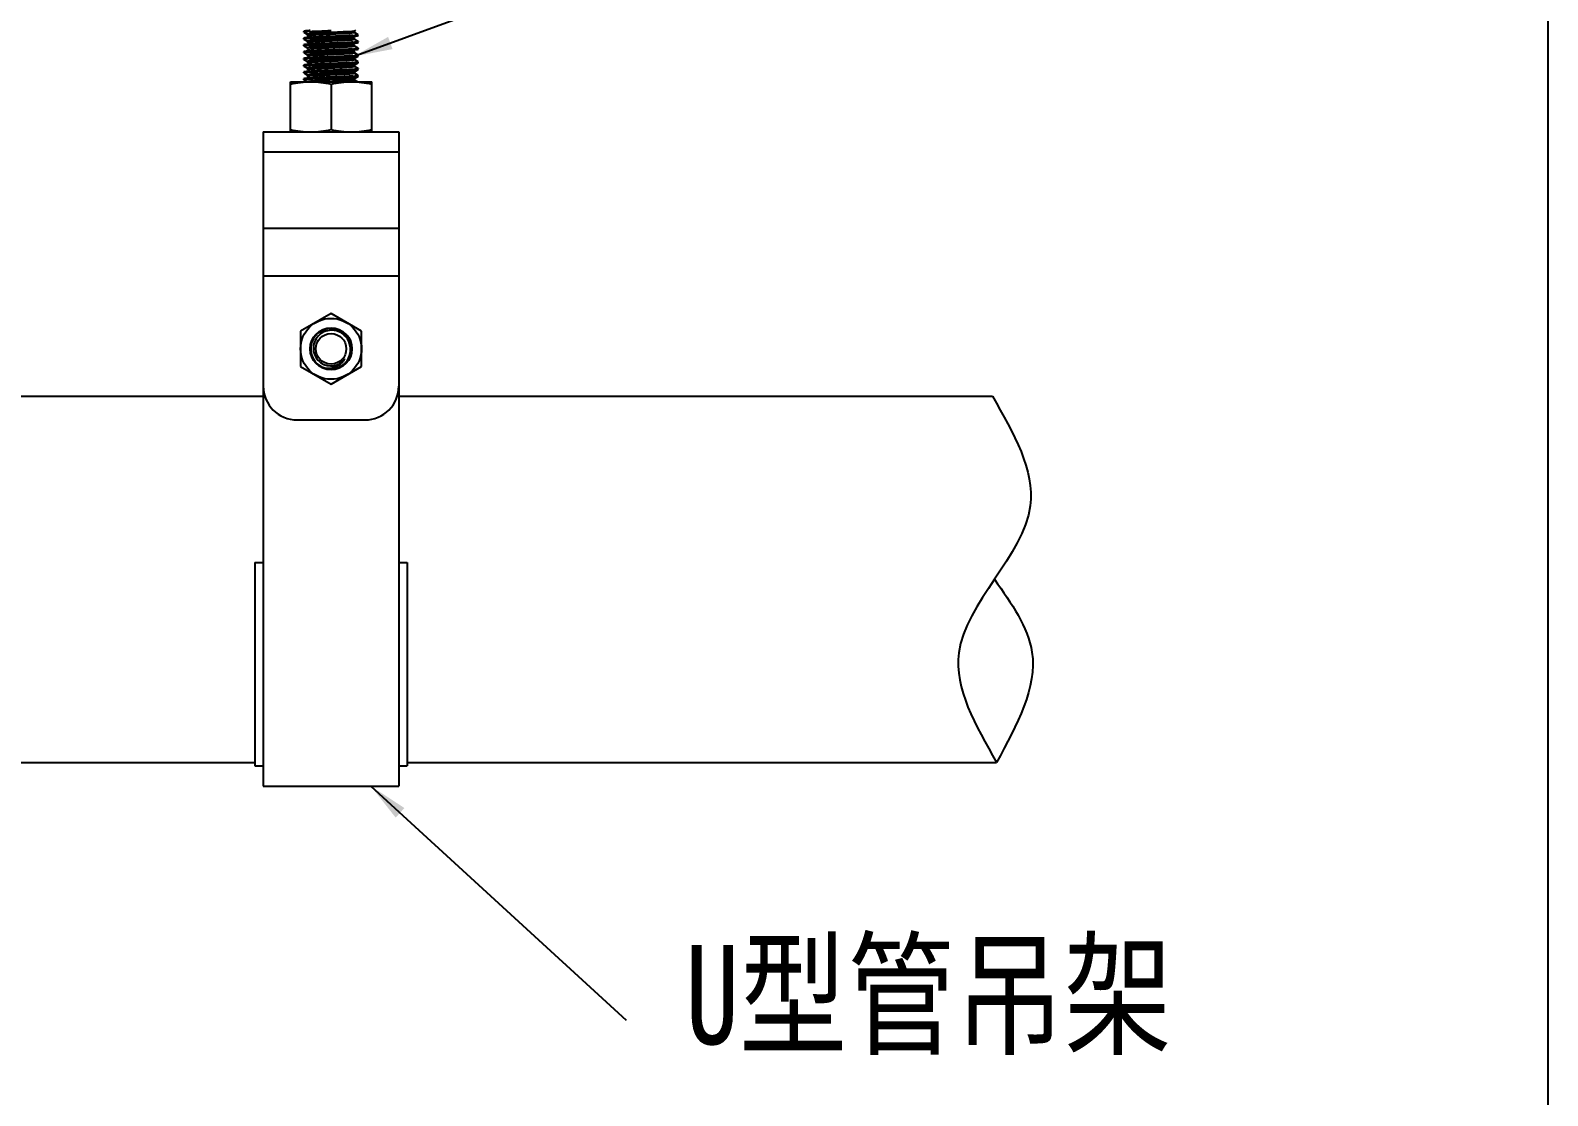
# Model space of a CAD drawing. Extents: x 1680110 to 4798266, y 269661 to 1249705.
# Drawn here: x 2403481 to 2407318, y 644627 to 647321 of the extents above; entities that cross this region are included whole.
import ezdxf

# ---------------------------------------------------------------- set-up
doc = ezdxf.new("R2010")
doc.units = 0
doc.header["$LTSCALE"] = 1000
doc.header["$MEASUREMENT"] = 0
doc.layers.add('DIM_SYMB', color=3, linetype='Continuous')
doc.styles.get("Standard").update_dxf_attribs({"font": 'gbenor.shx', "bigfont": 'gbcbig.shx'})
doc.dimstyles.get("Standard").update_dxf_attribs({"dimscale": 100, "dimtxt": 3.5, "dimasz": 1, "dimexe": 2.5, "dimexo": 3, "dimgap": 1.5, "dimtad": 1, "dimdec": 0, "dimzin": 0, "dimdsep": 46, "dimtxsty": 'Standard', "dimblk": 'ARCHTICK', "dimcen": 0.09, "dimadec": 0, "dimazin": 0, "dimtfac": 1, "dimtdec": 0, "dimtix": 1, "dimtmove": 2, "dimatfit": 3, "dimfxl": 1, "dimtolj": 1, "dimtzin": 0, "dimarcsym": 0})

# ---------------------------------------------------------------- blocks, each defined once
blk = doc.blocks.new('gfhhrryyfd')
at = {"linetype": 'Continuous'}
for p, q in [((3692966.6, -1760125.5), (3692966.4, -1760125.6)), ((3692966.4, -1760127.8), (3692966.4, -1760125.6)), ((3692966.6, -1760128), (3692966.4, -1760127.8)), ((3692966.6, -1760128), (3692975.9, -1760133.4)), ((3693094.1, -1760124.8), (3693097.7, -1760122.7)), ((3693094.3, -1760128.9), (3693094.3, -1760124.6)), ((3692966.6, -1760142.6), (3692966.4, -1760142.8)), ((3692966.4, -1760144.9), (3692966.4, -1760142.8)), ((3692966.6, -1760145.1), (3692966.4, -1760144.9)), ((3692966.6, -1760159.7), (3692966.4, -1760159.9)), ((3692966.4, -1760162.1), (3692966.4, -1760159.9)), ((3692966.6, -1760162.3), (3692966.4, -1760162.1)), ((3692966.6, -1760145.1), (3692975.9, -1760150.5)), ((3692966.6, -1760162.3), (3692975.9, -1760167.7)), ((3692975.7, -1760133.1), (3692975.7, -1760137.4)), ((3692975.7, -1760150.3), (3692975.7, -1760154.6)), ((3693093.3, -1760146.5), (3693092.8, -1760146.6)), ((3693093.5, -1760163.6), (3693092.9, -1760163.8)), ((3693103.4, -1760134), (3693094.1, -1760128.6)), ((3693103.4, -1760151.2), (3693094.1, -1760145.8)), ((3693103.4, -1760168.3), (3693094.1, -1760162.9)), ((3693094.3, -1760146), (3693094.3, -1760141.7)), ((3693094.3, -1760163.2), (3693094.3, -1760158.9)), ((3693103.4, -1760134), (3693103.6, -1760134.2)), ((3693103.4, -1760136.5), (3693103.6, -1760136.4)), ((3693103.4, -1760151.2), (3693103.6, -1760151.4)), ((3693103.4, -1760153.7), (3693103.6, -1760153.5)), ((3693103.6, -1760136.4), (3693103.6, -1760134.2)), ((3693103.6, -1760153.5), (3693103.6, -1760151.4)), ((3692966.6, -1760176.9), (3692966.4, -1760177.1)), ((3692966.4, -1760179.2), (3692966.4, -1760177.1)), ((3692966.6, -1760179.4), (3692966.4, -1760179.2)), ((3692966.6, -1760194), (3692966.4, -1760194.2)), ((3692966.4, -1760196.4), (3692966.4, -1760194.2)), ((3692966.6, -1760196.6), (3692966.4, -1760196.4)), ((3692966.6, -1760179.4), (3692975.9, -1760184.8)), ((3692966.6, -1760196.6), (3692975.9, -1760201.9)), ((3692975.7, -1760167.4), (3692975.7, -1760171.7)), ((3692975.7, -1760184.6), (3692975.7, -1760188.9)), ((3692975.7, -1760201.7), (3692975.7, -1760206)), ((3693103.4, -1760185.5), (3693094.1, -1760180.1)), ((3693094.1, -1760193.4), (3693103.4, -1760188)), ((3693103.4, -1760202.6), (3693094.1, -1760197.2)), ((3693094.3, -1760180.3), (3693094.3, -1760176)), ((3693094.3, -1760197.4), (3693094.3, -1760193.2)), ((3693103.4, -1760168.3), (3693103.6, -1760168.5)), ((3693103.4, -1760170.8), (3693103.6, -1760170.7)), ((3693103.4, -1760185.5), (3693103.6, -1760185.7)), ((3693103.4, -1760188), (3693103.6, -1760187.8)), ((3693103.4, -1760202.6), (3693103.6, -1760202.8)), ((3693103.4, -1760205.1), (3693103.6, -1760204.9)), ((3693103.6, -1760170.7), (3693103.6, -1760168.5)), ((3693103.6, -1760187.8), (3693103.6, -1760185.7)), ((3693103.6, -1760204.9), (3693103.6, -1760202.8)), ((3692966.6, -1760211.2), (3692966.4, -1760211.4)), ((3692966.4, -1760213.5), (3692966.4, -1760211.4)), ((3692966.6, -1760213.7), (3692966.4, -1760213.5)), ((3692966.6, -1760228.3), (3692966.4, -1760228.5)), ((3692966.4, -1760230.7), (3692966.4, -1760228.5)), ((3692966.6, -1760230.8), (3692966.4, -1760230.7)), ((3692966.6, -1760213.7), (3692975.9, -1760219.1)), ((3692966.6, -1760230.8), (3692975.9, -1760236.2)), ((3692975.7, -1760218.9), (3692975.7, -1760223.2)), ((3692975.7, -1760236), (3692975.7, -1760240.3)), ((3693094.1, -1760210.5), (3693103.4, -1760205.1)), ((3693103.4, -1760219.8), (3693094.1, -1760214.4)), ((3693094.1, -1760227.7), (3693103.4, -1760222.3)), ((3693103.4, -1760236.9), (3693094.1, -1760231.5)), ((3693094.1, -1760244.8), (3693103.4, -1760239.4)), ((3693094.3, -1760214.6), (3693094.3, -1760210.3)), ((3693094.3, -1760231.7), (3693094.3, -1760227.4)), ((3693103.4, -1760219.8), (3693103.6, -1760219.9)), ((3693103.4, -1760222.3), (3693103.6, -1760222.1)), ((3693103.4, -1760236.9), (3693103.6, -1760237.1)), ((3693103.4, -1760239.4), (3693103.6, -1760239.2)), ((3693103.6, -1760222.1), (3693103.6, -1760219.9)), ((3693103.6, -1760239.2), (3693103.6, -1760237.1)), ((3692932.1, -1760253), (3693137.9, -1760253)), ((3692932.1, -1760379.9), (3692932.1, -1760253)), ((3692966.6, -1760245.5), (3692966.4, -1760245.7)), ((3692966.4, -1760247.8), (3692966.4, -1760245.7)), ((3692966.5, -1760247.9), (3692966.4, -1760247.8)), ((3692966.6, -1760248), (3692966.5, -1760247.9)), ((3692966.6, -1760248), (3692975.9, -1760253.4)), ((3693035, -1760258.8), (3693035, -1760374.1)), ((3693041.9, -1760252.8), (3693038.8, -1760253)), ((3693101.9, -1760253.1), (3693094.1, -1760248.7)), ((3693094.3, -1760248.9), (3693094.3, -1760244.6)), ((3693137.9, -1760379.9), (3693137.9, -1760253)), ((3692863.5, -1760379.9), (3693206.5, -1760379.9)), ((3692863.5, -1760379.9), (3692863.5, -1762034.4)), ((3693206.5, -1760379.9), (3693206.5, -1762034.4)), ((3692863.5, -1760430.1), (3693206.5, -1760430.1)), ((3692863.5, -1760623), (3693206.5, -1760623)), ((3692863.5, -1760744.2), (3693206.5, -1760744.2)), ((3693035, -1760839.4), (3692957.9, -1760884)), ((3693112.1, -1760884), (3693035, -1760839.4)), ((3692957.9, -1760884), (3692957.9, -1760973)), ((3693072.9, -1760892.1), (3693072.9, -1760892)), ((3693112.1, -1760973), (3693112.1, -1760884)), ((3693087.6, -1760929.5), (3693087.6, -1760929.5)), ((3693087.6, -1760929.5), (3693087.6, -1760929.5)), ((3693084.3, -1760945.5), (3693084.2, -1760945.6)), ((3692957.9, -1760973), (3693035, -1761017.6)), ((3693035, -1761017.6), (3693112.1, -1760973)), ((3692177.7, -1761048.5), (3692863.5, -1761048.5)), ((3693206.5, -1761048.5), (3694707.5, -1761048.5)), ((3692949.3, -1761108.5), (3693120.7, -1761108.5)), ((3692842.1, -1761468.6), (3692863.5, -1761468.6)), ((3692842.1, -1761468.6), (3692842.1, -1761982.9)), ((3693206.5, -1761468.6), (3693227.9, -1761468.6)), ((3693227.9, -1761468.6), (3693227.9, -1761982.9)), ((3692177.7, -1761974.4), (3692842.1, -1761974.4)), ((3692842.1, -1761982.9), (3692863.5, -1761982.9)), ((3693206.5, -1761982.9), (3693227.9, -1761982.9)), ((3693227.9, -1761974.4), (3694718.2, -1761974.4)), ((3692863.5, -1762034.4), (3693206.5, -1762034.4))]:
    blk.add_line(p, q, dxfattribs=at)
for radius in [77.1, 53, 38.6]:
    blk.add_circle((3693035, -1760928.5), radius, dxfattribs=at)
for centre, radius, start, end in [((3692999.1, -1760420.7), 295.3, 93.8255, 94.8061), ((3692999.1, -1760437.2), 294.6, 93.8313, 94.8079), ((3692999.4, -1760458.2), 298.4, 93.8001, 94.8043), ((3693070.3, -1759833.3), 303.3, 273.7687, 274.7934), ((3693070.4, -1759851.8), 302, 273.7798, 274.7941), ((3693090, -1760116.1), 13.7, 281.4976, 282.7913), ((3692990.4, -1760365.6), 188.4, 94.6795, 95.2422), ((3692998.3, -1760479.6), 285.6, 93.9107, 94.8136), ((3692994.9, -1760420.8), 243.8, 94.4921, 94.6937), ((3693070.3, -1759885.5), 302.5, 273.7757, 274.7933), ((3693070.4, -1759869.1), 301.8, 273.7814, 274.7938), ((3693071.5, -1759917.7), 287.4, 273.9022, 274.8051), ((3692998.7, -1760501.4), 290.2, 93.8693, 94.8111), ((3692999, -1760522.8), 294.5, 93.8324, 94.808), ((3693070.3, -1759919), 303.4, 273.7681, 274.7934), ((3693070.4, -1759937.5), 302, 273.7796, 274.7941), ((3692997.7, -1760522.9), 277.4, 93.9707, 94.8291), ((3693035, -1760928.5), 51.4, 289.2516, 285.8624), ((3693031.7, -1760924), 52.1, 37.5746, 37.804), ((3693035, -1760928.5), 52.6, 358.9347, 43.9347), ((3693035.1, -1760928.4), 52.4, 43.5298, 43.8601), ((3693032, -1760923.8), 51.8, 23.7868, 37.58), ((3693035.1, -1760928.4), 52.5, 42.2619, 43.5296), ((3693035.1, -1760927), 52.6, 339.7627, 355.681), ((3693035.2, -1760927), 52.5, 355.7063, 356.9019), ((3693035.1, -1760928.5), 52.5, 356.8796, 358.4789), ((3693035.2, -1760928.5), 52.4, 358.4793, 358.884), ((3693035.3, -1760927), 52.4, 356.9021, 357.2428), ((3693035.2, -1760928.3), 43.5, 225.5961, 226.2446), ((3693035.2, -1760928.3), 43.5, 226.2446, 228.0002), ((3693034, -1760927.4), 43.6, 228.6612, 231.1139), ((3693035.1, -1760928.4), 43.4, 227.9995, 230.7843), ((3693033.9, -1760927.5), 43.5, 231.1145, 231.9132), ((3693033.9, -1760927.5), 43.5, 231.9133, 232.2395), ((3693033.8, -1760927.6), 43.4, 232.2392, 233.5406), ((3693034.9, -1760928.6), 43.2, 230.7847, 232.8059), ((3693033.7, -1760927.7), 43.2, 233.5407, 234.432), ((3693033.7, -1760927.8), 43.1, 234.432, 235.3008), ((3693034.8, -1760928.8), 43, 232.8069, 233.4634), ((3693033.6, -1760927.9), 43, 235.3008, 236.124), ((3693034.8, -1760928.8), 42.9, 233.4634, 234.1215), ((3693035, -1760928.5), 43.3, 234.1217, 323.4602), ((3693031.2, -1760932.6), 44.3, 313.9118, 316.6738), ((3693031.5, -1760932.9), 43.8, 316.6606, 330.8247), ((3693034.9, -1760928.4), 43.4, 312.0918, 313.8774), ((3693034.8, -1760928.4), 43.5, 313.8772, 315.0442), ((3693034.8, -1760928.4), 43.5, 315.0437, 319.2498), ((3693035, -1760928.5), 43.3, 319.2512, 320.8333), ((3693035.1, -1760928.6), 43.2, 320.8338, 321.0993), ((3693035.1, -1760928.6), 43.2, 321.0993, 321.4855), ((3693035.2, -1760928.6), 43.1, 321.4854, 322.2771), ((3693035.3, -1760928.7), 42.9, 322.2769, 323.4597), ((3693035.9, -1760927.2), 51.7, 312.1087, 339.2138), ((3693035.6, -1760927.1), 52, 339.2792, 339.7106), ((3693033.6, -1760929.2), 51.2, 287.5508, 290.9671), ((3692949.3, -1761022.8), 85.7, 180, 270), ((3693120.7, -1761022.8), 85.7, 270, 0)]:
    blk.add_arc(centre, radius, start, end, dxfattribs=at)
for points, knots in [([(3692966.4, -1760127.8), (3692966.4, -1760127.5), (3692968, -1760127.3), (3692968.8, -1760127.1), (3692969.6, -1760127)], [0, 0, 0, 0, 0.27238, 1, 1, 1, 1]), ([(3692971.8, -1760124.6), (3692971.1, -1760124.6), (3692969.4, -1760124.9), (3692967.5, -1760124.9), (3692966.6, -1760125.5)], [0, 0, 0, 0, 0.375527, 1, 1, 1, 1]), ([(3692982.2, -1760123.8), (3692981.2, -1760123.8), (3692977.7, -1760124), (3692974.2, -1760124.3), (3692971.8, -1760124.6)], [0, 0, 0, 0, 0.294617, 1, 1, 1, 1]), ([(3693093.1, -1760125.1), (3693086.4, -1760126.6), (3693060.4, -1760127.1), (3693026.4, -1760129.1), (3692994.6, -1760131), (3692981.6, -1760131.6), (3692977.1, -1760132.5)], [0, 0, 0, 0, 0.176504, 0.667042, 0.88168, 1, 1, 1, 1]), ([(3692979.4, -1760126.1), (3692980.5, -1760126), (3692985.5, -1760125.7), (3692990.5, -1760125.4), (3692994.4, -1760125.2)], [0, 0, 0, 0, 0.219992, 1, 1, 1, 1]), ([(3692994.4, -1760125.2), (3692997.4, -1760125.1), (3693011, -1760124.5), (3693024.5, -1760123.9), (3693035, -1760123.5)], [0, 0, 0, 0, 0.227178, 1, 1, 1, 1]), ([(3693094.1, -1760124.8), (3693094, -1760124.9), (3693093.6, -1760125), (3693093.3, -1760125.1), (3693093.1, -1760125.1)], [0, 0, 0, 0, 0.401788, 1, 1, 1, 1]), ([(3692966.4, -1760144.9), (3692966.4, -1760144.6), (3692968, -1760144.4), (3692968.9, -1760144.2), (3692969.7, -1760144.1)], [0, 0, 0, 0, 0.271848, 1, 1, 1, 1]), ([(3692966.4, -1760162.1), (3692966.4, -1760161.8), (3692968.1, -1760161.6), (3692968.9, -1760161.3), (3692969.8, -1760161.2)], [0, 0, 0, 0, 0.2714, 1, 1, 1, 1]), ([(3692979.1, -1760141.1), (3692976.2, -1760141.3), (3692972.2, -1760141.9), (3692967.7, -1760142), (3692966.6, -1760142.6)], [0, 0, 0, 0, 0.690101, 1, 1, 1, 1]), ([(3692979.4, -1760158.2), (3692976.4, -1760158.4), (3692972.3, -1760159), (3692967.7, -1760159.1), (3692966.6, -1760159.7)], [0, 0, 0, 0, 0.690433, 1, 1, 1, 1]), ([(3692977.1, -1760132.5), (3692976.8, -1760132.6), (3692976.3, -1760132.7), (3692975.7, -1760133), (3692975.7, -1760133.1)], [0, 0, 0, 0, 0.704888, 1, 1, 1, 1]), ([(3692977.2, -1760149.7), (3692976.8, -1760149.8), (3692976.3, -1760149.9), (3692975.7, -1760150.1), (3692975.7, -1760150.3)], [0, 0, 0, 0, 0.705209, 1, 1, 1, 1]), ([(3692976.4, -1760137), (3692976.3, -1760137), (3692976.1, -1760137.1), (3692976, -1760137.2), (3692975.9, -1760137.2)], [0, 0, 0, 0, 0.569178, 1, 1, 1, 1]), ([(3692976.6, -1760154.1), (3692976.5, -1760154.1), (3692976.2, -1760154.2), (3692976, -1760154.3), (3692975.9, -1760154.4)], [0, 0, 0, 0, 0.582256, 1, 1, 1, 1]), ([(3693092.8, -1760129.5), (3693085.7, -1760130.9), (3693065.5, -1760131.4), (3693033.2, -1760133.4), (3693003.7, -1760134.4), (3692985, -1760135.9), (3692978.5, -1760136.4), (3692976.4, -1760137)], [0, 0, 0, 0, 0.186906, 0.5149, 0.834439, 0.943372, 1, 1, 1, 1]), ([(3693092.8, -1760146.6), (3693085.8, -1760148.1), (3693065.9, -1760148.5), (3693033.8, -1760150.5), (3693004.4, -1760151.6), (3692985.5, -1760153), (3692978.8, -1760153.5), (3692976.6, -1760154.1)], [0, 0, 0, 0, 0.184419, 0.509926, 0.829804, 0.940533, 1, 1, 1, 1]), ([(3693092.9, -1760163.8), (3693085.9, -1760165.2), (3693066.2, -1760165.7), (3693034.3, -1760167.4), (3693002.8, -1760169.4), (3692983.4, -1760169.6), (3692976.8, -1760171.2)], [0, 0, 0, 0, 0.18225, 0.50532, 0.825389, 1, 1, 1, 1]), ([(3693093.3, -1760142.2), (3693086.8, -1760143.9), (3693067.5, -1760144), (3693036, -1760146), (3693004, -1760147.8), (3692984.1, -1760148.2), (3692977.2, -1760149.7)], [0, 0, 0, 0, 0.172112, 0.49211, 0.816561, 1, 1, 1, 1]), ([(3693093.5, -1760159.3), (3693091.3, -1760159.9), (3693084.8, -1760160.4), (3693066, -1760161.9), (3693036.5, -1760162.9), (3693004.3, -1760164.9), (3692984.3, -1760165.4), (3692977.2, -1760166.8)], [0, 0, 0, 0, 0.057877, 0.167606, 0.487311, 0.814214, 1, 1, 1, 1]), ([(3693035, -1760138.5), (3693029.6, -1760138.7), (3693011, -1760139.5), (3692992.4, -1760140.2), (3692979.1, -1760141.1)], [0, 0, 0, 0, 0.289182, 1, 1, 1, 1]), ([(3692979.4, -1760143.2), (3692983, -1760143), (3693001.6, -1760141.9), (3693020.1, -1760141.2), (3693035, -1760140.6)], [0, 0, 0, 0, 0.196967, 1, 1, 1, 1]), ([(3693035, -1760155.7), (3693029.6, -1760155.9), (3693011.1, -1760156.6), (3692992.5, -1760157.3), (3692979.4, -1760158.2)], [0, 0, 0, 0, 0.288643, 1, 1, 1, 1]), ([(3692979.6, -1760160.4), (3692983.2, -1760160.1), (3693001.7, -1760159.1), (3693020.2, -1760158.4), (3693035, -1760157.8)], [0, 0, 0, 0, 0.197595, 1, 1, 1, 1]), ([(3693090.2, -1760136), (3693086.6, -1760136.2), (3693068.2, -1760137.2), (3693049.8, -1760137.9), (3693035, -1760138.5)], [0, 0, 0, 0, 0.198238, 1, 1, 1, 1]), ([(3693035, -1760140.6), (3693040.3, -1760140.4), (3693058.7, -1760139.7), (3693077.2, -1760139), (3693090.3, -1760138.1)], [0, 0, 0, 0, 0.287875, 1, 1, 1, 1]), ([(3693090.3, -1760153.1), (3693086.6, -1760153.3), (3693068.2, -1760154.4), (3693049.8, -1760155.1), (3693035, -1760155.7)], [0, 0, 0, 0, 0.198015, 1, 1, 1, 1]), ([(3693035, -1760157.8), (3693040.3, -1760157.6), (3693058.7, -1760156.8), (3693077.2, -1760156.1), (3693090.3, -1760155.2)], [0, 0, 0, 0, 0.287899, 1, 1, 1, 1]), ([(3693090.3, -1760138.1), (3693093.3, -1760137.9), (3693097.6, -1760137.3), (3693102.2, -1760137.2), (3693103.4, -1760136.5)], [0, 0, 0, 0, 0.690891, 1, 1, 1, 1]), ([(3693090.3, -1760155.2), (3693093.3, -1760155), (3693097.6, -1760154.4), (3693102.2, -1760154.4), (3693103.4, -1760153.7)], [0, 0, 0, 0, 0.690866, 1, 1, 1, 1]), ([(3693094.3, -1760128.9), (3693094.3, -1760129), (3693093.8, -1760129.3), (3693093.4, -1760129.3), (3693093.1, -1760129.4)], [0, 0, 0, 0, 0.301708, 1, 1, 1, 1]), ([(3693094.1, -1760141.9), (3693094, -1760142), (3693093.7, -1760142.1), (3693093.5, -1760142.2), (3693093.3, -1760142.2)], [0, 0, 0, 0, 0.412535, 1, 1, 1, 1]), ([(3693094.3, -1760146), (3693094.3, -1760146.1), (3693093.9, -1760146.4), (3693093.6, -1760146.4), (3693093.3, -1760146.5)], [0, 0, 0, 0, 0.309908, 1, 1, 1, 1]), ([(3693094.1, -1760159.1), (3693094, -1760159.1), (3693093.8, -1760159.2), (3693093.6, -1760159.3), (3693093.5, -1760159.3)], [0, 0, 0, 0, 0.424841, 1, 1, 1, 1]), ([(3693094.3, -1760163.2), (3693094.3, -1760163.3), (3693094, -1760163.5), (3693093.7, -1760163.5), (3693093.5, -1760163.6)], [0, 0, 0, 0, 0.32015, 1, 1, 1, 1]), ([(3693103.6, -1760134.2), (3693103.6, -1760134.6), (3693101.8, -1760134.7), (3693100.9, -1760135), (3693100, -1760135.1)], [0, 0, 0, 0, 0.270407, 1, 1, 1, 1]), ([(3693103.6, -1760151.4), (3693103.6, -1760151.7), (3693101.8, -1760151.9), (3693100.9, -1760152.1), (3693100, -1760152.2)], [0, 0, 0, 0, 0.270549, 1, 1, 1, 1]), ([(3692966.4, -1760179.2), (3692966.4, -1760178.6), (3692969.9, -1760178.7), (3692971.5, -1760178.2), (3692973.1, -1760178)], [0, 0, 0, 0, 0.263671, 1, 1, 1, 1]), ([(3692966.4, -1760196.4), (3692966.4, -1760196.3), (3692967.5, -1760195.6), (3692968.5, -1760195.7), (3692969.5, -1760195.6)], [0, 0, 0, 0, 0.087797, 1, 1, 1, 1]), ([(3692979.6, -1760175.4), (3692976.6, -1760175.6), (3692972.4, -1760176.2), (3692967.8, -1760176.2), (3692966.6, -1760176.9)], [0, 0, 0, 0, 0.690711, 1, 1, 1, 1]), ([(3692973.1, -1760193), (3692972.3, -1760193.1), (3692970.1, -1760193.4), (3692967.8, -1760193.3), (3692966.6, -1760194)], [0, 0, 0, 0, 0.380478, 1, 1, 1, 1]), ([(3693035, -1760189.9), (3693028.7, -1760190.2), (3693008, -1760191.1), (3692987.4, -1760191.7), (3692973.1, -1760193)], [0, 0, 0, 0, 0.307364, 1, 1, 1, 1]), ([(3692977.2, -1760166.8), (3692976.8, -1760166.9), (3692976.4, -1760167), (3692975.7, -1760167.3), (3692975.7, -1760167.4)], [0, 0, 0, 0, 0.705913, 1, 1, 1, 1]), ([(3692977.3, -1760184), (3692976.9, -1760184), (3692976.4, -1760184.1), (3692975.7, -1760184.4), (3692975.7, -1760184.6)], [0, 0, 0, 0, 0.706519, 1, 1, 1, 1]), ([(3692977.3, -1760201.1), (3692976.9, -1760201.2), (3692976.4, -1760201.3), (3692975.7, -1760201.6), (3692975.7, -1760201.7)], [0, 0, 0, 0, 0.708127, 1, 1, 1, 1]), ([(3692975.8, -1760177.8), (3692979.5, -1760177.5), (3692999.2, -1760176.3), (3693018.9, -1760175.6), (3693035, -1760174.9)], [0, 0, 0, 0, 0.18466, 1, 1, 1, 1]), ([(3692976.8, -1760171.2), (3692976.6, -1760171.2), (3692976.3, -1760171.3), (3692976, -1760171.4), (3692975.9, -1760171.5)], [0, 0, 0, 0, 0.593653, 1, 1, 1, 1]), ([(3692977, -1760188.3), (3692976.7, -1760188.4), (3692976.4, -1760188.4), (3692976, -1760188.6), (3692975.9, -1760188.7)], [0, 0, 0, 0, 0.599327, 1, 1, 1, 1]), ([(3693087.8, -1760198.7), (3693079.4, -1760199.6), (3693059, -1760200.6), (3693027.7, -1760201.9), (3692999.3, -1760203.8), (3692982.5, -1760204.1), (3692976.8, -1760205.5)], [0, 0, 0, 0, 0.229241, 0.549849, 0.842936, 1, 1, 1, 1]), ([(3693087.3, -1760181.6), (3693078.8, -1760182.5), (3693058.6, -1760183.5), (3693027.6, -1760184.8), (3692999.4, -1760186.6), (3692982.7, -1760187), (3692977, -1760188.3)], [0, 0, 0, 0, 0.231234, 0.549995, 0.841234, 1, 1, 1, 1]), ([(3693087.3, -1760177.4), (3693078.9, -1760178.2), (3693058.9, -1760179.2), (3693028.2, -1760180.5), (3692999.9, -1760182.2), (3692983.1, -1760182.8), (3692977.3, -1760184)], [0, 0, 0, 0, 0.229049, 0.545233, 0.836568, 1, 1, 1, 1]), ([(3693087.8, -1760194.4), (3693079.6, -1760195.3), (3693059.6, -1760196.3), (3693028.8, -1760197.6), (3693000.3, -1760199.3), (3692983.3, -1760199.9), (3692977.3, -1760201.1)], [0, 0, 0, 0, 0.225271, 0.541123, 0.834355, 1, 1, 1, 1]), ([(3692978.9, -1760194.7), (3692982.5, -1760194.4), (3693001.2, -1760193.4), (3693019.9, -1760192.7), (3693035, -1760192.1)], [0, 0, 0, 0, 0.195382, 1, 1, 1, 1]), ([(3693035, -1760172.8), (3693029.7, -1760173), (3693011.2, -1760173.8), (3692992.7, -1760174.5), (3692979.6, -1760175.4)], [0, 0, 0, 0, 0.288182, 1, 1, 1, 1]), ([(3693090.3, -1760170.2), (3693086.6, -1760170.5), (3693068.2, -1760171.5), (3693049.8, -1760172.2), (3693035, -1760172.8)], [0, 0, 0, 0, 0.197982, 1, 1, 1, 1]), ([(3693035, -1760174.9), (3693040.3, -1760174.7), (3693058.7, -1760174), (3693077.1, -1760173.3), (3693090.2, -1760172.4)], [0, 0, 0, 0, 0.287815, 1, 1, 1, 1]), ([(3693090.2, -1760187.4), (3693086.6, -1760187.6), (3693068.2, -1760188.7), (3693049.8, -1760189.4), (3693035, -1760189.9)], [0, 0, 0, 0, 0.198096, 1, 1, 1, 1]), ([(3693035, -1760192.1), (3693040.4, -1760191.9), (3693059.1, -1760191.1), (3693077.8, -1760190.4), (3693091.1, -1760189.5)], [0, 0, 0, 0, 0.289675, 1, 1, 1, 1]), ([(3693091.1, -1760204.5), (3693087.4, -1760204.7), (3693068.7, -1760205.8), (3693050, -1760206.5), (3693035, -1760207.1)], [0, 0, 0, 0, 0.195558, 1, 1, 1, 1]), ([(3693093.7, -1760176.4), (3693093.4, -1760176.5), (3693091.3, -1760177), (3693089.1, -1760177.2), (3693087.3, -1760177.4)], [0, 0, 0, 0, 0.152403, 1, 1, 1, 1]), ([(3693094.3, -1760180.3), (3693094.3, -1760180.9), (3693090.7, -1760180.9), (3693089, -1760181.5), (3693087.3, -1760181.6)], [0, 0, 0, 0, 0.264973, 1, 1, 1, 1]), ([(3693094.1, -1760193.4), (3693093.9, -1760193.5), (3693091.8, -1760194.1), (3693089.7, -1760194.3), (3693087.8, -1760194.4)], [0, 0, 0, 0, 0.123943, 1, 1, 1, 1]), ([(3693094.3, -1760197.4), (3693094.3, -1760198), (3693091, -1760198.1), (3693089.5, -1760198.6), (3693087.8, -1760198.7)], [0, 0, 0, 0, 0.265614, 1, 1, 1, 1]), ([(3693090.2, -1760172.4), (3693093.3, -1760172.2), (3693097.6, -1760171.6), (3693102.2, -1760171.5), (3693103.4, -1760170.8)], [0, 0, 0, 0, 0.690907, 1, 1, 1, 1]), ([(3693091.1, -1760189.5), (3693093.9, -1760189.3), (3693097.9, -1760188.7), (3693102.3, -1760188.6), (3693103.4, -1760188)], [0, 0, 0, 0, 0.689778, 1, 1, 1, 1]), ([(3693094.1, -1760176.2), (3693094.1, -1760176.3), (3693093.9, -1760176.3), (3693093.8, -1760176.4), (3693093.7, -1760176.4)], [0, 0, 0, 0, 0.438999, 1, 1, 1, 1]), ([(3693103.6, -1760168.5), (3693103.6, -1760168.8), (3693101.8, -1760169), (3693100.9, -1760169.3), (3693100, -1760169.4)], [0, 0, 0, 0, 0.270562, 1, 1, 1, 1]), ([(3693103.6, -1760185.7), (3693103.6, -1760186), (3693101.8, -1760186.2), (3693100.9, -1760186.4), (3693100, -1760186.5)], [0, 0, 0, 0, 0.27051, 1, 1, 1, 1]), ([(3693103.6, -1760202.8), (3693103.6, -1760203.1), (3693102, -1760203.3), (3693101.2, -1760203.5), (3693100.4, -1760203.6)], [0, 0, 0, 0, 0.272165, 1, 1, 1, 1]), ([(3692966.4, -1760213.5), (3692966.4, -1760213.2), (3692968, -1760213), (3692968.8, -1760212.8), (3692969.6, -1760212.7)], [0, 0, 0, 0, 0.272398, 1, 1, 1, 1]), ([(3692966.4, -1760230.7), (3692966.4, -1760230.4), (3692968, -1760230.1), (3692968.9, -1760229.9), (3692969.7, -1760229.8)], [0, 0, 0, 0, 0.271865, 1, 1, 1, 1]), ([(3692978.9, -1760209.7), (3692976, -1760209.9), (3692972, -1760210.5), (3692967.7, -1760210.5), (3692966.6, -1760211.2)], [0, 0, 0, 0, 0.689705, 1, 1, 1, 1]), ([(3692979.1, -1760226.8), (3692976.2, -1760227), (3692972.2, -1760227.6), (3692967.7, -1760227.7), (3692966.6, -1760228.3)], [0, 0, 0, 0, 0.690089, 1, 1, 1, 1]), ([(3692977.6, -1760218.2), (3692977.1, -1760218.3), (3692976.6, -1760218.4), (3692975.7, -1760218.7), (3692975.7, -1760218.9)], [0, 0, 0, 0, 0.712882, 1, 1, 1, 1]), ([(3692977.9, -1760235.3), (3692977.4, -1760235.4), (3692976.8, -1760235.5), (3692975.7, -1760235.8), (3692975.7, -1760236)], [0, 0, 0, 0, 0.716853, 1, 1, 1, 1]), ([(3692976.8, -1760205.5), (3692976.6, -1760205.5), (3692976.3, -1760205.6), (3692976, -1760205.7), (3692975.9, -1760205.8)], [0, 0, 0, 0, 0.591838, 1, 1, 1, 1]), ([(3692976.7, -1760222.7), (3692976.5, -1760222.7), (3692976.2, -1760222.8), (3692976, -1760222.9), (3692975.9, -1760222.9)], [0, 0, 0, 0, 0.58487, 1, 1, 1, 1]), ([(3692976.6, -1760239.8), (3692976.4, -1760239.9), (3692976.2, -1760239.9), (3692976, -1760240), (3692975.9, -1760240.1)], [0, 0, 0, 0, 0.578532, 1, 1, 1, 1]), ([(3693088.9, -1760232.9), (3693080.5, -1760233.8), (3693060, -1760234.9), (3693028.2, -1760236.1), (3692999.3, -1760238.2), (3692982.2, -1760238.3), (3692976.6, -1760239.8)], [0, 0, 0, 0, 0.224472, 0.548168, 0.84513, 1, 1, 1, 1]), ([(3693088.4, -1760215.8), (3693079.9, -1760216.7), (3693059.5, -1760217.7), (3693028, -1760219), (3692999.3, -1760221), (3692982.3, -1760221.2), (3692976.7, -1760222.7)], [0, 0, 0, 0, 0.226976, 0.549217, 0.844212, 1, 1, 1, 1]), ([(3693088.4, -1760211.5), (3693080.3, -1760212.4), (3693060.5, -1760213.4), (3693029.9, -1760214.8), (3693001.1, -1760216.4), (3692983.8, -1760217), (3692977.6, -1760218.2)], [0, 0, 0, 0, 0.220169, 0.534105, 0.829282, 1, 1, 1, 1]), ([(3693088.9, -1760228.6), (3693081, -1760229.5), (3693061.4, -1760230.5), (3693030.9, -1760231.9), (3693001.9, -1760233.4), (3692984.4, -1760234.2), (3692977.9, -1760235.3)], [0, 0, 0, 0, 0.215068, 0.527073, 0.824187, 1, 1, 1, 1]), ([(3693035, -1760207.1), (3693029.6, -1760207.3), (3693010.9, -1760208.1), (3692992.1, -1760208.8), (3692978.9, -1760209.7)], [0, 0, 0, 0, 0.289807, 1, 1, 1, 1]), ([(3692979.1, -1760211.8), (3692982.8, -1760211.6), (3693001.4, -1760210.5), (3693020, -1760209.8), (3693035, -1760209.2)], [0, 0, 0, 0, 0.196205, 1, 1, 1, 1]), ([(3693035, -1760224.2), (3693029.6, -1760224.4), (3693011, -1760225.2), (3692992.3, -1760225.9), (3692979.1, -1760226.8)], [0, 0, 0, 0, 0.289201, 1, 1, 1, 1]), ([(3692979.4, -1760229), (3692983, -1760228.7), (3693001.5, -1760227.7), (3693020.1, -1760227), (3693035, -1760226.4)], [0, 0, 0, 0, 0.196944, 1, 1, 1, 1]), ([(3693035, -1760241.4), (3693029.6, -1760241.6), (3693011.1, -1760242.3), (3692992.5, -1760243.1), (3692979.4, -1760244)], [0, 0, 0, 0, 0.28866, 1, 1, 1, 1]), ([(3693035, -1760209.2), (3693040.3, -1760209), (3693058.7, -1760208.3), (3693077.1, -1760207.6), (3693090.2, -1760206.7)], [0, 0, 0, 0, 0.2877, 1, 1, 1, 1]), ([(3693090.2, -1760221.7), (3693086.6, -1760221.9), (3693068.2, -1760222.9), (3693049.8, -1760223.6), (3693035, -1760224.2)], [0, 0, 0, 0, 0.198249, 1, 1, 1, 1]), ([(3693035, -1760226.4), (3693040.3, -1760226.2), (3693058.7, -1760225.4), (3693077.2, -1760224.7), (3693090.3, -1760223.8)], [0, 0, 0, 0, 0.287873, 1, 1, 1, 1]), ([(3693090.3, -1760238.8), (3693086.6, -1760239.1), (3693068.2, -1760240.1), (3693049.8, -1760240.8), (3693035, -1760241.4)], [0, 0, 0, 0, 0.198019, 1, 1, 1, 1]), ([(3693035, -1760243.5), (3693040.3, -1760243.3), (3693058.7, -1760242.6), (3693077.2, -1760241.8), (3693090.3, -1760241)], [0, 0, 0, 0, 0.2879, 1, 1, 1, 1]), ([(3693094.1, -1760210.5), (3693093.9, -1760210.6), (3693092, -1760211.2), (3693090.1, -1760211.4), (3693088.4, -1760211.5)], [0, 0, 0, 0, 0.126191, 1, 1, 1, 1]), ([(3693094.3, -1760214.6), (3693094.3, -1760215.1), (3693091.3, -1760215.2), (3693089.9, -1760215.7), (3693088.4, -1760215.8)], [0, 0, 0, 0, 0.266397, 1, 1, 1, 1]), ([(3693094.1, -1760227.7), (3693093.9, -1760227.8), (3693092.2, -1760228.3), (3693090.4, -1760228.5), (3693088.9, -1760228.6)], [0, 0, 0, 0, 0.128615, 1, 1, 1, 1]), ([(3693094.3, -1760231.7), (3693094.3, -1760232.2), (3693091.5, -1760232.4), (3693090.2, -1760232.8), (3693088.9, -1760232.9)], [0, 0, 0, 0, 0.267341, 1, 1, 1, 1]), ([(3693090.2, -1760206.7), (3693093.3, -1760206.5), (3693097.5, -1760205.9), (3693102.2, -1760205.8), (3693103.4, -1760205.1)], [0, 0, 0, 0, 0.691019, 1, 1, 1, 1]), ([(3693090.3, -1760223.8), (3693093.3, -1760223.6), (3693097.6, -1760223), (3693102.2, -1760223), (3693103.4, -1760222.3)], [0, 0, 0, 0, 0.690906, 1, 1, 1, 1]), ([(3693090.3, -1760241), (3693093.3, -1760240.8), (3693097.6, -1760240.2), (3693102.2, -1760240.1), (3693103.4, -1760239.4)], [0, 0, 0, 0, 0.690878, 1, 1, 1, 1]), ([(3693103.6, -1760219.9), (3693103.6, -1760220.3), (3693101.8, -1760220.5), (3693100.9, -1760220.7), (3693100, -1760220.8)], [0, 0, 0, 0, 0.270399, 1, 1, 1, 1]), ([(3693103.6, -1760237.1), (3693103.6, -1760237.4), (3693101.8, -1760237.6), (3693100.9, -1760237.9), (3693100, -1760238)], [0, 0, 0, 0, 0.270547, 1, 1, 1, 1]), ([(3692932.1, -1760258.8), (3692940.6, -1760257), (3692957.6, -1760254.1), (3692974.9, -1760253), (3692983.6, -1760253)], [0, 0, 0, 0, 0.500766, 1, 1, 1, 1]), ([(3692966.4, -1760247.8), (3692966.4, -1760247.5), (3692967.7, -1760247.3), (3692968.4, -1760247.1), (3692969.1, -1760247)], [0, 0, 0, 0, 0.276774, 1, 1, 1, 1]), ([(3692979.4, -1760244), (3692976.4, -1760244.2), (3692972.3, -1760244.7), (3692967.7, -1760244.8), (3692966.6, -1760245.5)], [0, 0, 0, 0, 0.690423, 1, 1, 1, 1]), ([(3692978.3, -1760252.4), (3692977.7, -1760252.4), (3692976.9, -1760252.6), (3692976.1, -1760252.8), (3692975.8, -1760253)], [0, 0, 0, 0, 0.648621, 1, 1, 1, 1]), ([(3693089.4, -1760245.7), (3693081.6, -1760246.6), (3693062.3, -1760247.6), (3693032, -1760249), (3693002.7, -1760250.5), (3692984.9, -1760251.3), (3692978.3, -1760252.4)], [0, 0, 0, 0, 0.209983, 0.520062, 0.819106, 1, 1, 1, 1]), ([(3692978.5, -1760246.2), (3692982.1, -1760245.9), (3693001, -1760244.8), (3693019.8, -1760244.1), (3693035, -1760243.5)], [0, 0, 0, 0, 0.194182, 1, 1, 1, 1]), ([(3692983.6, -1760253), (3692992.2, -1760253), (3693009.5, -1760254.1), (3693026.5, -1760257), (3693035, -1760258.8)], [0, 0, 0, 0, 0.499234, 1, 1, 1, 1]), ([(3693035, -1760258.8), (3693043.5, -1760257), (3693060.5, -1760254.1), (3693077.8, -1760253), (3693086.4, -1760253)], [0, 0, 0, 0, 0.500766, 1, 1, 1, 1]), ([(3693089.4, -1760250), (3693086.7, -1760250.3), (3693070.9, -1760251.6), (3693055.1, -1760252.2), (3693041.9, -1760252.8)], [0, 0, 0, 0, 0.167768, 1, 1, 1, 1]), ([(3693086.4, -1760253), (3693095.1, -1760253), (3693112.4, -1760254.1), (3693129.4, -1760257), (3693137.9, -1760258.8)], [0, 0, 0, 0, 0.499234, 1, 1, 1, 1]), ([(3693094.1, -1760244.8), (3693093.9, -1760244.9), (3693092.4, -1760245.4), (3693090.8, -1760245.6), (3693089.4, -1760245.7)], [0, 0, 0, 0, 0.131217, 1, 1, 1, 1]), ([(3693094.3, -1760248.9), (3693094.3, -1760249.3), (3693091.8, -1760249.5), (3693090.6, -1760249.9), (3693089.4, -1760250)], [0, 0, 0, 0, 0.268465, 1, 1, 1, 1]), ([(3692932.1, -1760374.1), (3692940.6, -1760375.9), (3692957.6, -1760378.8), (3692974.9, -1760379.9), (3692983.6, -1760379.9)], [0, 0, 0, 0, 0.500766, 1, 1, 1, 1]), ([(3692983.6, -1760379.9), (3692992.2, -1760379.9), (3693009.5, -1760378.8), (3693026.5, -1760375.9), (3693035, -1760374.1)], [0, 0, 0, 0, 0.499234, 1, 1, 1, 1]), ([(3693035, -1760374.1), (3693043.5, -1760375.9), (3693060.5, -1760378.8), (3693077.8, -1760379.9), (3693086.4, -1760379.9)], [0, 0, 0, 0, 0.500766, 1, 1, 1, 1]), ([(3693086.4, -1760379.9), (3693095.1, -1760379.9), (3693112.4, -1760378.8), (3693129.4, -1760375.9), (3693137.9, -1760374.1)], [0, 0, 0, 0, 0.499234, 1, 1, 1, 1]), ([(3693035, -1760881.4), (3693028.9, -1760881.6), (3693016.7, -1760884.4), (3693006.6, -1760891.7), (3693002.5, -1760896.1)], [0, 0, 0, 0, 0.500062, 1, 1, 1, 1]), ([(3693068.5, -1760893.8), (3693064, -1760889.7), (3693053.4, -1760883.2), (3693041.1, -1760881.2), (3693035, -1760881.4)], [0, 0, 0, 0, 0.500002, 1, 1, 1, 1]), ([(3693051.9, -1760977), (3693059.8, -1760974), (3693074.1, -1760963.9), (3693085.6, -1760940.4), (3693084.3, -1760914.3), (3693074.7, -1760899.4), (3693068.5, -1760893.8)], [0, 0, 0, 0, 0.250144, 0.500177, 0.750123, 1, 1, 1, 1]), ([(3693002.5, -1760896.1), (3692998.4, -1760900.5), (3692992, -1760910.8), (3692989.1, -1760928.8), (3692993.4, -1760946.5), (3693000.7, -1760956.2), (3693005.2, -1760960.1)], [0, 0, 0, 0, 0.250059, 0.500072, 0.750044, 1, 1, 1, 1]), ([(3693010, -1760973.4), (3693015.8, -1760975.9), (3693028.5, -1760978.7), (3693041.3, -1760976.4), (3693047.1, -1760974)], [0, 0, 0, 0, 0.500292, 1, 1, 1, 1]), ([(3694707.5, -1761048.5), (3694761.3, -1761142.1), (3694891.1, -1761367.8), (3694534.7, -1761655.1), (3694664.5, -1761880.8), (3694718.2, -1761974.4)], [0, 0, 0, 0, 1016.654342, 2454.420701, 3471.075043, 3471.075043, 3471.075043, 3471.075043]), ([(3694712.9, -1761511.4), (3694755.4, -1761571.9), (3694857.9, -1761717.9), (3694769.8, -1761879.6), (3694718.2, -1761974.4)], [597.636888, 597.636888, 597.636888, 597.636888, 845.186192, 1195.273775, 1195.273775, 1195.273775, 1195.273775])]:
    blk.add_open_spline(points, degree=3, knots=knots, dxfattribs=at)
for points in [[(3692969.6, -1760127), (3692971.2, -1760126.7), (3692972.8, -1760126.6), (3692974.4, -1760126.5)], [(3692969.7, -1760144.1), (3692971.2, -1760143.9), (3692972.8, -1760143.7), (3692974.4, -1760143.6)], [(3692969.8, -1760161.2), (3692971.3, -1760161), (3692972.8, -1760160.9), (3692974.4, -1760160.8)], [(3693100, -1760135.1), (3693098.5, -1760135.3), (3693097.1, -1760135.4), (3693095.6, -1760135.5)], [(3693100, -1760152.2), (3693098.6, -1760152.4), (3693097.1, -1760152.6), (3693095.6, -1760152.7)], [(3692969.5, -1760195.6), (3692971.1, -1760195.3), (3692972.7, -1760195.2), (3692974.4, -1760195)], [(3693100, -1760169.4), (3693098.6, -1760169.6), (3693097.1, -1760169.7), (3693095.6, -1760169.8)], [(3693100, -1760186.5), (3693098.5, -1760186.7), (3693097.1, -1760186.9), (3693095.6, -1760187)], [(3693100.4, -1760203.6), (3693098.8, -1760203.8), (3693097.2, -1760204), (3693095.6, -1760204.1)], [(3692969.6, -1760212.7), (3692971.2, -1760212.5), (3692972.8, -1760212.3), (3692974.4, -1760212.2)], [(3692969.7, -1760229.8), (3692971.2, -1760229.6), (3692972.8, -1760229.5), (3692974.4, -1760229.3)], [(3693100, -1760220.8), (3693098.5, -1760221), (3693097.1, -1760221.1), (3693095.6, -1760221.3)], [(3693100, -1760238), (3693098.6, -1760238.2), (3693097.1, -1760238.3), (3693095.6, -1760238.4)], [(3692969.1, -1760247), (3692970.8, -1760246.8), (3692972.6, -1760246.6), (3692974.3, -1760246.5)], [(3693047.1, -1760974), (3693052.6, -1760971.8), (3693057.7, -1760968.6), (3693061.9, -1760964.5)]]:
    blk.add_open_spline(points, degree=3, dxfattribs=at)
at = {"layer": 'DIM_SYMB'}
blk.add_lwpolyline([(3686283.4, -1755771), (3696111.8, -1755771), (3696111.8, -1763921.8), (3686283.4, -1763921.8)], close=True, dxfattribs=at)
at = {"insert": (3693930.4, -1762436), "char_height": 250.906, "attachment_point": 1}
blk.add_mtext('{\\fSimSun|b0|i0|c134|p2;\\W0.8;\\C7;U型管吊架}', dxfattribs=at)
for points in [[(3693091.1, -1760189.5), (3693869, -1759904.5)], [(3693135.8, -1762034.4), (3693781.4, -1762626.2)]]:
    blk.add_leader(points, dimstyle='Standard', override={"dimgap": 20, "dimtad": 0})

msp = doc.modelspace()

# ---------------------------------------------------------------- block references
at = {"lineweight": -3, "xscale": 0.9999959468841553, "yscale": 0.9999959506094456, "zscale": 0.9999959495959999}
msp.add_blockref('gfhhrryyfd', (-1288778.8, 2407437.3), dxfattribs=at)

doc.saveas('drawing.dxf')
